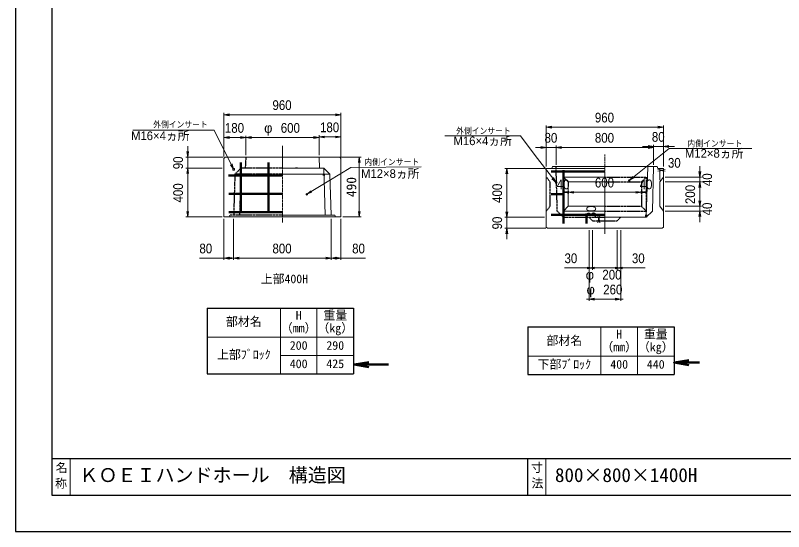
# Model space of a CAD drawing. Units: millimetres, scale not verified. Extents: x -210 to 210, y -148 to 148.
# Drawn here: x -210 to 0, y -148.5 to -7.5 of the extents above; entities that cross this region are included whole.
import ezdxf
from ezdxf.enums import TextEntityAlignment as Align

# ---------------------------------------------------------------- set-up
doc = ezdxf.new("R2010")
doc.units = ezdxf.units.MM
doc.linetypes.add('USER1', pattern=[12.95, 6.35, -3.175, 0.25, -3.175])
doc.linetypes.add('USER2', pattern=[4.7625, 3.175, -1.5875])
doc.layers.add('0-0', color=7, linetype='Continuous')
for name, color, linetype, lineweight in [('0-1_0', 9, 'Continuous', 25), ('0-2_dims', 2, 'Continuous', 13), ('0-4_pen2実線', 3, 'Continuous', 13), ('0-5_pen3実線', 7, 'Continuous', 18), ('0-6_pen4実線', 6, 'Continuous', 25), ('0-7_pen1一点', 4, 'USER1', 13), ('0-8_pen2破線', 3, 'USER2', 25), ('0-9_鉄筋１', 7, 'Continuous', 50), ('0-A_鉄筋２', 7, 'Continuous', 50), ('0-C_鉄筋', 7, 'Continuous', 50)]:
    doc.layers.add(name, color=color, linetype=linetype, lineweight=lineweight)
doc.styles.add('ＭＳ ゴシック', font='')
doc.styles.add('ＭＳ Ｐゴシック', font='')
doc.styles.get('ＭＳ ゴシック').set_extended_font_data('MS Gothic')
doc.styles.get('ＭＳ Ｐゴシック').set_extended_font_data('MS PGothic')

# ---------------------------------------------------------------- blocks, each defined once
blk = doc.blocks.new('部分図 1')
at = {"layer": '0-1_0'}
blk.add_lwpolyline([(0, 0), (12600, 0), (12600, 8910), (0, 8910)], close=True, dxfattribs=at)
at = {"layer": '0-2_dims'}
for p, q in [((1710, 3074), (1710, 3431)), ((2670, 3416), (1710, 3416)), ((2670, 3074), (2670, 3431)), ((4354, 2991), (4354, 3329)), ((5314, 3314), (4354, 3314)), ((5314, 2991), (5314, 3329)), ((1710, 3074), (1710, 3244.26)), ((1890, 3229.26), (1710, 3229.26)), ((1890, 3084), (1890, 3244.26)), ((1890, 3084), (1890, 3244.26)), ((1890, 3229.26), (2490, 3229.26)), ((2490, 3084), (2490, 3249.26)), ((2490, 3084), (2490, 3244.26)), ((2490, 3234.26), (2670, 3234.26)), ((2670, 3074), (2670, 3249.26)), ((1413.3, 3069), (1413.3, 3159)), ((4354, 2991), (4354, 3163.17)), ((4434, 3006), (4434, 3163.17)), ((4434, 3006), (4434, 3163.17)), ((5234, 3155.67), (5144, 3155.67)), ((5234, 3006), (5234, 3170.67)), ((5234, 3006), (5234, 3163.17)), ((5234, 3155.67), (5314, 3155.67)), ((5314, 2991), (5314, 3170.67)), ((5314, 3155.67), (5404, 3155.67)), ((4354, 3148.17), (4264, 3148.17)), ((4354, 3148.17), (4434, 3148.17)), ((4434, 3148.17), (4524, 3148.17)), ((4434, 3148.17), (5234, 3148.17)), ((1705, 3069), (1398.3, 3069)), ((1413.3, 2979), (1413.3, 3069)), ((1695, 2979), (1398.3, 2979)), ((1695, 2979), (1398.3, 2979)), ((1413.3, 2979), (1413.3, 2579)), ((1413.3, 2979), (1413.3, 2889)), ((4339, 2976), (4015, 2976)), ((4030, 2576), (4030, 2976)), ((5284, 2881), (5284, 2975.11)), ((5314, 2921), (5314, 2975.11)), ((5612.74, 2906), (5612.74, 2996)), ((5284, 2960.11), (5314, 2960.11)), ((5329, 2906), (5627.74, 2906)), ((5612.74, 2866), (5612.74, 2906)), ((5329, 2866), (5627.74, 2866)), ((5329, 2866), (5627.74, 2866)), ((5612.74, 2866), (5612.74, 2776)), ((5612.74, 2866), (5612.74, 2666)), ((4494, 2781), (4494, 2796)), ((4534, 2781), (4494, 2781)), ((4534, 2781), (4534, 2796)), ((4534, 2781), (5134, 2781)), ((4534, 2781), (4534, 2766)), ((5134, 2781), (5134, 2796)), ((5134, 2781), (5134, 2796)), ((5134, 2781), (5174, 2781)), ((5174, 2781), (5174, 2796)), ((5612.74, 2666), (5612.74, 2756)), ((4030, 2576), (4030, 2666)), ((5329, 2666), (5627.74, 2666)), ((5329, 2666), (5627.74, 2666)), ((5612.74, 2666), (5612.74, 2626)), ((5329, 2626), (5627.74, 2626)), ((5612.74, 2626), (5612.74, 2536)), ((1695, 2579), (1398.3, 2579)), ((1710, 2564), (1710, 2226)), ((1790, 2564), (1790, 2226)), ((1790, 2564), (1790, 2226)), ((2590, 2564), (2590, 2226)), ((2590, 2564), (2590, 2226)), ((2670, 2564), (2670, 2226)), ((4339, 2576), (4015, 2576)), ((4339, 2576), (4015, 2576)), ((4030, 2576), (4030, 2486)), ((4784, 2576), (4769, 2576)), ((4784, 2546), (4769, 2546)), ((4784, 2546), (4784, 2576)), ((4349, 2486), (4015, 2486)), ((4030, 2486), (4030, 2396)), ((4704, 2471), (4704, 2146)), ((4704, 2471), (4704, 1890)), ((4734, 2471), (4734, 2146)), ((4734, 2471), (4734, 2146)), ((4934, 2471), (4934, 2146)), ((4934, 2471), (4934, 2146)), ((4964, 2471), (4964, 2146)), ((4964, 2471), (4964, 1890)), ((1790, 2241), (2590, 2241)), ((4734, 2161), (4644, 2161)), ((4734, 2161), (4934, 2161)), ((4934, 2161), (5024, 2161)), ((4704, 1905), (4684, 1905)), ((4704, 1905), (4964, 1905)), ((4964, 1905), (4984, 1905))]:
    blk.add_line(p, q, dxfattribs=at)
at = {"layer": '0-2_dims', "lineweight": 18}
for p, q in [((1584.69, 3290.7), (963.22, 3290.7)), ((4143.3, 3243.57), (3521.83, 3243.57)), ((5422.17, 3139.67), (6038.64, 3139.67)), ((2656, 3069), (2835, 3069)), ((2820, 3069), (2820, 2579)), ((2685, 2579), (2835, 2579))]:
    blk.add_line(p, q, dxfattribs=at)
at = {"layer": '0-2_dims', "lineweight": 50}
for p, q in [((2778.83, 1368.58), (3059.4, 1368.58)), ((5401.61, 1384.88), (5611, 1384.88))]:
    blk.add_line(p, q, dxfattribs=at)
at = {"layer": '0-2_dims'}
for points in [[(1755, 3423.5), (1710, 3416), (1755, 3408.5)], [(2625, 3408.5), (2670, 3416), (2625, 3423.5)], [(1790, 2969), (1629.69, 3290.7), (1584.69, 3290.7)], [(4399, 3321.5), (4354, 3314), (4399, 3306.5)], [(5269, 3306.5), (5314, 3314), (5269, 3321.5)], [(1755, 3236.76), (1710, 3229.26), (1755, 3221.76)], [(1845, 3221.76), (1890, 3229.26), (1845, 3236.76)], [(1935, 3236.76), (1890, 3229.26), (1935, 3221.76)], [(2445, 3221.76), (2490, 3229.26), (2445, 3236.76)], [(2535, 3241.76), (2490, 3234.26), (2535, 3226.76)], [(2625, 3226.76), (2670, 3234.26), (2625, 3241.76)], [(4434, 2861), (4261.47, 3083.53), (4143.3, 3243.57)], [(4309, 3140.67), (4354, 3148.17), (4309, 3155.67)], [(4479, 3155.67), (4434, 3148.17), (4479, 3140.67)], [(4479, 3155.67), (4434, 3148.17), (4479, 3140.67)], [(5189, 3148.17), (5234, 3155.67), (5189, 3163.17)], [(5189, 3140.67), (5234, 3148.17), (5189, 3155.67)], [(5359, 3163.17), (5314, 3155.67), (5359, 3148.17)], [(1405.8, 3114), (1413.3, 3069), (1420.8, 3114)], [(5034, 2876), (5360.21, 3139.67), (5422.17, 3139.67)], [(1420.8, 2934), (1413.3, 2979), (1405.8, 2934)], [(1420.8, 2934), (1413.3, 2979), (1405.8, 2934)], [(1763.22, 3005.93), (1790, 2969), (1776.64, 3012.62)], [(2390, 2764), (2749.88, 2983.23), (3328, 2988.41)], [(4037.5, 2931), (4030, 2976), (4022.5, 2931)], [(5269, 2952.61), (5314, 2960.11), (5269, 2967.61)], [(5329, 2967.61), (5284, 2960.11), (5329, 2952.61)], [(4400.5, 2891.97), (4434, 2861), (4412.35, 2901.16)], [(5064.28, 2910.12), (5034, 2876), (5073.71, 2898.45)], [(5605.24, 2951), (5612.74, 2906), (5620.24, 2951)], [(5620.24, 2821), (5612.74, 2866), (5605.24, 2821)], [(5620.24, 2821), (5612.74, 2866), (5605.24, 2821)], [(2424.53, 2793.82), (2390, 2764), (2432.33, 2781.01)], [(4489, 2773.5), (4534, 2781), (4489, 2788.5)], [(4539, 2788.5), (4494, 2781), (4539, 2773.5)], [(4579, 2788.5), (4534, 2781), (4579, 2773.5)], [(5089, 2773.5), (5134, 2781), (5089, 2788.5)], [(5129, 2773.5), (5174, 2781), (5129, 2788.5)], [(5179, 2788.5), (5134, 2781), (5179, 2773.5)], [(5605.24, 2711), (5612.74, 2666), (5620.24, 2711)], [(5605.24, 2711), (5612.74, 2666), (5620.24, 2711)], [(1405.8, 2624), (1413.3, 2579), (1420.8, 2624)], [(4022.5, 2621), (4030, 2576), (4037.5, 2621)], [(4022.5, 2621), (4030, 2576), (4037.5, 2621)], [(4776.5, 2591), (4784, 2546), (4791.5, 2591)], [(5620.24, 2581), (5612.74, 2626), (5605.24, 2581)], [(4791.5, 2531), (4784, 2576), (4776.5, 2531)], [(4037.5, 2441), (4030, 2486), (4022.5, 2441)], [(1790, 2241), (1710, 2241), (1509.18, 2241)], [(1755, 2248.5), (1710, 2241), (1755, 2233.5)], [(1745, 2233.5), (1790, 2241), (1745, 2248.5)], [(1835, 2248.5), (1790, 2241), (1835, 2233.5)], [(2545, 2233.5), (2590, 2241), (2545, 2248.5)], [(2635, 2248.5), (2590, 2241), (2635, 2233.5)], [(2590, 2241), (2670, 2241), (2870.82, 2241)], [(2625, 2233.5), (2670, 2241), (2625, 2248.5)], [(4734, 2161), (4704, 2161), (4503.18, 2161)], [(4689, 2153.5), (4734, 2161), (4689, 2168.5)], [(4689, 2153.5), (4734, 2161), (4689, 2168.5)], [(4749, 2168.5), (4704, 2161), (4749, 2153.5)], [(4919, 2153.5), (4964, 2161), (4919, 2168.5)], [(4979, 2168.5), (4934, 2161), (4979, 2153.5)], [(4979, 2168.5), (4934, 2161), (4979, 2153.5)], [(4934, 2161), (4964, 2161), (5164.82, 2161)], [(4749, 1912.5), (4704, 1905), (4749, 1897.5)], [(4919, 1897.5), (4964, 1905), (4919, 1912.5)]]:
    blk.add_lwpolyline(points, dxfattribs=at)
at = {"layer": '0-2_dims', "lineweight": 18}
for points in [[(2827.5, 3024), (2820, 3069), (2812.5, 3024)], [(2812.5, 2624), (2820, 2579), (2827.5, 2624)]]:
    blk.add_lwpolyline(points, dxfattribs=at)
at = {"layer": '0-2_dims', "lineweight": 50}
for points in [[(2898.83, 1388.58), (2778.83, 1368.58), (2898.83, 1348.58)], [(5521.61, 1404.88), (5401.61, 1384.88), (5521.61, 1364.88)]]:
    blk.add_lwpolyline(points, dxfattribs=at)
at = {"layer": '0-4_pen2実線'}
for centre, radius in [((1790, 2969), 8), ((1790, 2969), 8), ((4434, 2861), 8), ((5034, 2876), 6), ((2390, 2764), 6)]:
    blk.add_circle(centre, radius, dxfattribs=at)
at = {"layer": '0-5_pen3実線'}
for p, q in [((1710, 3059), (1720, 3069)), ((1710, 3059), (1710, 2579)), ((2660, 3069), (1720, 3069)), ((2495, 2979), (2490, 3069)), ((2670, 3059), (2660, 3069)), ((2670, 2579), (2670, 3059)), ((2530, 2979), (2190, 2979)), ((2530, 2979), (2580, 2929)), ((2530, 2979), (2541.49, 2594)), ((4354, 2976), (4354, 2496)), ((4834, 2976), (4354, 2976)), ((4404, 2991), (4399, 2976)), ((4404, 2991), (4399, 2976)), ((4834, 2991), (4404, 2991)), ((4834, 2991), (5264, 2991)), ((5185.08, 2991), (5174, 2576)), ((5234, 2991), (5224, 2626)), ((5264, 2991), (5269, 2976)), ((5264, 2991), (5269, 2976)), ((5314, 2976), (5269, 2976)), ((5314, 2976), (5269, 2976)), ((5314, 2496), (5314, 2976)), ((2580, 2929), (2190, 2929)), ((2580, 2929), (2590, 2594)), ((4494, 2906), (4494, 2626)), ((4494, 2906), (4534, 2866)), ((4834, 2906), (4494, 2906)), ((5314, 2906), (5284, 2866)), ((4534, 2866), (4534, 2666)), ((4534, 2866), (4834, 2866)), ((4534, 2666), (4494, 2626)), ((4534, 2666), (4834, 2666)), ((2620, 2594), (2190, 2594)), ((2620, 2594), (2625, 2579)), ((4494, 2626), (4834, 2626)), ((5224, 2626), (5174, 2576)), ((2670, 2579), (1710, 2579)), ((4834, 2576), (5174, 2576)), ((4834, 2576), (5174, 2576)), ((4354, 2496), (4364, 2486)), ((4364, 2486), (5304, 2486)), ((5314, 2496), (5304, 2486)), ((2173.43, 1832.38), (2173.43, 1292.38)), ((2473.43, 1832.38), (2473.43, 1292.38)), ((4801.61, 1677.38), (4801.61, 1287.38)), ((5101.61, 1677.38), (5101.61, 1287.38)), ((1573.43, 1592.38), (2773.43, 1592.38)), ((2173.43, 1442.38), (2773.43, 1442.38)), ((4201.61, 1437.38), (5401.61, 1437.38)), ((450, 600), (450, 300)), ((4350, 600), (4350, 300))]:
    blk.add_line(p, q, dxfattribs=at)
blk.add_lwpolyline([(5284, 2866), (5284, 2666), (5314, 2626)], dxfattribs=at)
at = {"layer": '0-6_pen4実線'}
for p, q in [((1573.43, 1832.38), (2773.43, 1832.38)), ((1573.43, 1832.38), (1573.43, 1292.38)), ((2773.43, 1832.38), (2773.43, 1292.38)), ((4201.61, 1677.38), (5401.61, 1677.38)), ((4201.61, 1677.38), (4201.61, 1287.38)), ((5401.61, 1677.38), (5401.61, 1287.38)), ((1573.43, 1292.38), (2773.43, 1292.38)), ((4201.61, 1287.38), (5401.61, 1287.38)), ((300, 600), (12300, 600)), ((4200, 600), (4200, 300))]:
    blk.add_line(p, q, dxfattribs=at)
blk.add_lwpolyline([(300, 300), (12300, 300), (12300, 8610), (300, 8610)], close=True, dxfattribs=at)
at = {"layer": '0-7_pen1一点'}
for p, q in [((2190, 2532), (2190, 3162.67)), ((4834, 3091), (4834, 2440.58))]:
    blk.add_line(p, q, dxfattribs=at)
at = {"layer": '0-8_pen2破線'}
for p, q in [((1890, 3069), (1885, 2979)), ((1800, 2929), (1850, 2979)), ((1800, 2929), (1850, 2979)), ((1850, 2979), (1838.52, 2594.34)), ((2190, 2979), (1850, 2979)), ((1800, 2929), (1790, 2594)), ((2190, 2929), (1800, 2929)), ((4354, 2906), (4384, 2866)), ((4834, 2906), (5174, 2906)), ((5174, 2906), (5134, 2866)), ((5174, 2906), (5174, 2626)), ((4384, 2866), (4384, 2666)), ((4834, 2866), (5134, 2866)), ((5134, 2866), (5134, 2666)), ((4384, 2666), (4354, 2626)), ((4834, 2666), (5134, 2666)), ((5134, 2666), (5174, 2626)), ((1760, 2594), (1755, 2579)), ((2190, 2594), (1760, 2594)), ((4834, 2626), (5174, 2626)), ((4494, 2576), (4834, 2576)), ((4734, 2546), (4704, 2576)), ((4734, 2546), (4934, 2546)), ((4934, 2546), (4964, 2576))]:
    blk.add_line(p, q, dxfattribs=at)
blk.add_lwpolyline([(4494, 2576), (4444, 2626), (4434, 2991)], dxfattribs=at)
at = {"layer": '0-9_鉄筋１'}
for p, q in [((2075, 2609), (2075, 2984)), ((2305, 2979), (2305, 2984)), ((4494, 2961), (4494, 2566)), ((4494, 2951), (4834, 2951)), ((4494, 2766), (4504, 2766)), ((4494, 2596), (4834, 2596)), ((4684, 2606), (4684, 2566)), ((5174, 2596), (5174, 2576))]:
    blk.add_line(p, q, dxfattribs=at)
at = {"layer": '0-9_鉄筋１', "linetype": 'USER2'}
for p, q in [((4394, 2951), (4494, 2951)), ((4394, 2766), (4504, 2766)), ((4394, 2596), (4494, 2596)), ((5174.53, 2596), (5174, 2596))]:
    blk.add_line(p, q, dxfattribs=at)
at = {"layer": '0-A_鉄筋２'}
for p, q in [((1850, 2984), (1850, 3024)), ((2075, 2984), (2075, 3024)), ((1848.21, 2919), (1748.21, 2919)), ((2530, 2919), (2531.79, 2919)), ((1850, 2769), (1750, 2769)), ((1850, 2619), (1750, 2619)), ((4494, 2566), (4494, 2526)), ((4684, 2566), (4684, 2526))]:
    blk.add_line(p, q, dxfattribs=at)
at = {"layer": '0-C_鉄筋'}
for p, q in [((1850, 2984), (1850, 2609)), ((1850, 2919), (2190, 2919)), ((2530, 2929), (2530, 2919)), ((1850, 2769), (2190, 2769)), ((1850, 2619), (2190, 2619))]:
    blk.add_line(p, q, dxfattribs=at)
at = {"layer": '0-2_dims', "color": 7, "style": 'ＭＳ Ｐゴシック', "width": 0.9}
for s, height, p in [('960', 79.98, (2108.18, 3431)), ('960', 79.98, (4752.18, 3329)), ('外側インサート', 50.68, (1130.41, 3295.98)), ('180', 79.98, (1718.18, 3244.26)), ('600', 79.98, (2176.36, 3244.26)), ('180', 79.98, (2498.18, 3249.26)), ('外側インサート', 50.68, (3614.9, 3243.57)), ('80', 79.98, (4339.45, 3163.17)), ('800', 79.98, (4752.18, 3163.17)), ('80', 79.98, (5219.45, 3170.67)), ('内側インサート', 51.2, (5510.53, 3139.67)), ('内側インサート', 51.2, (2861.16, 2988.41)), ('30', 79.98, (5351.24, 2958.07)), ('600', 79.98, (4752.18, 2796)), ('40', 79.98, (4439.45, 2781.45)), ('40', 79.98, (5119.45, 2781.45)), ('80', 79.98, (1509.18, 2256)), ('800', 79.98, (2108.18, 2256)), ('80', 79.98, (2761.73, 2256)), ('30', 79.98, (4503.18, 2176)), ('30', 79.98, (5055.73, 2176)), ('200', 79.98, (4813.36, 2041.45)), ('260', 79.98, (4820.36, 1920))]:
    blk.add_text(s, height=height, dxfattribs=at).set_placement(p, align=Align.BOTTOM_LEFT)
at = {"layer": '0-2_dims', "color": 7, "style": 'ＭＳ Ｐゴシック'}
for s, height, p in [('M16×4ヵ所', 70.81, (948.6, 3187.26)), ('φ', 79.98, (2040, 3244.26)), ('M16×4ヵ所', 70.81, (3592.6, 3145.71)), ('M12×8ヵ所', 70.81, (5490.44, 3043.08)), ('M12×8ヵ所', 70.81, (2834.59, 2876.96)), ('φ', 79.98, (4677, 2041.45)), ('φ', 79.98, (4684, 1920))]:
    blk.add_text(s, height=height, dxfattribs=at).set_placement(p, align=Align.BOTTOM_LEFT)
at = {"layer": '0-2_dims', "color": 7, "style": 'ＭＳ Ｐゴシック', "width": 0.9}
for s, p in [('90', (1398.3, 2969.45)), ('40', (5736.83, 2831.45)), ('400', (1398.3, 2697.18)), ('400', (4015, 2694.18)), ('200', (5597.74, 2684.18)), ('30', (4786.05, 2567.34)), ('40', (5736.83, 2591.45)), ('90', (4015, 2476.45))]:
    blk.add_text(s, height=79.98, rotation=90, dxfattribs=at).set_placement(p, align=Align.BOTTOM_LEFT)
at = {"layer": '0-2_dims', "color": 7, "style": 'ＭＳ ゴシック'}
blk.add_text('490', height=80.65, rotation=90, dxfattribs=at).set_placement((2819.5, 2741.5), align=Align.BOTTOM_LEFT)
at = {"layer": '0-5_pen3実線', "style": 'ＭＳ ゴシック'}
for s, height, p in [('部材名', 71.47, (1727.2, 1663.64)), ('H', 71.47, (2299.05, 1716.13)), ('重量', 71.47, (2525.95, 1716.14)), ('（mm）', 71.49, (2177.16, 1611.12)), ('（kg）', 71.49, (2477.16, 1611.12)), ('H', 71.47, (4927.24, 1561.13)), ('重量', 71.47, (5154.13, 1561.14)), ('部材名', 71.47, (4355.39, 1508.64)), ('200', 71.47, (2250.31, 1468.64)), ('290', 71.45, (2550.34, 1468.65)), ('（mm）', 71.49, (4805.35, 1456.12)), ('（kg）', 71.49, (5105.35, 1456.12)), ('上部ﾌﾞﾛｯｸ', 71.48, (1654.07, 1393.63)), ('400', 71.46, (2250.32, 1318.65)), ('425', 71.43, (2550.35, 1318.66)), ('下部ﾌﾞﾛｯｸ', 71.48, (4282.25, 1313.63)), ('400', 71.46, (4878.51, 1313.65)), ('440', 71.46, (5178.51, 1313.65)), ('名', 71.47, (330.86, 466.05)), ('寸', 71.38, (4229.1, 466.63)), ('ＫＯＥＩハンドホール\u3000構造図', 114.4, (525, 372)), ('800×800×1400H', 114.4, (4425, 372.01)), ('法', 71.44, (4232.55, 339.37)), ('称', 71.43, (325.72, 337.31))]:
    blk.add_text(s, height=height, dxfattribs=at).set_placement(p, align=Align.BOTTOM_LEFT)
at = {"layer": '0-C_鉄筋', "style": 'ＭＳ ゴシック'}
blk.add_text('上部400H', height=71.11, dxfattribs=at).set_placement((2013, 2014.5), align=Align.BOTTOM_LEFT)

msp = doc.modelspace()

# ---------------------------------------------------------------- block references
at = {"layer": '0-0', "xscale": 0.0333333, "yscale": 0.0333333}
msp.add_blockref('部分図 1', (-210, -148.5), dxfattribs=at)

doc.saveas('drawing.dxf')
